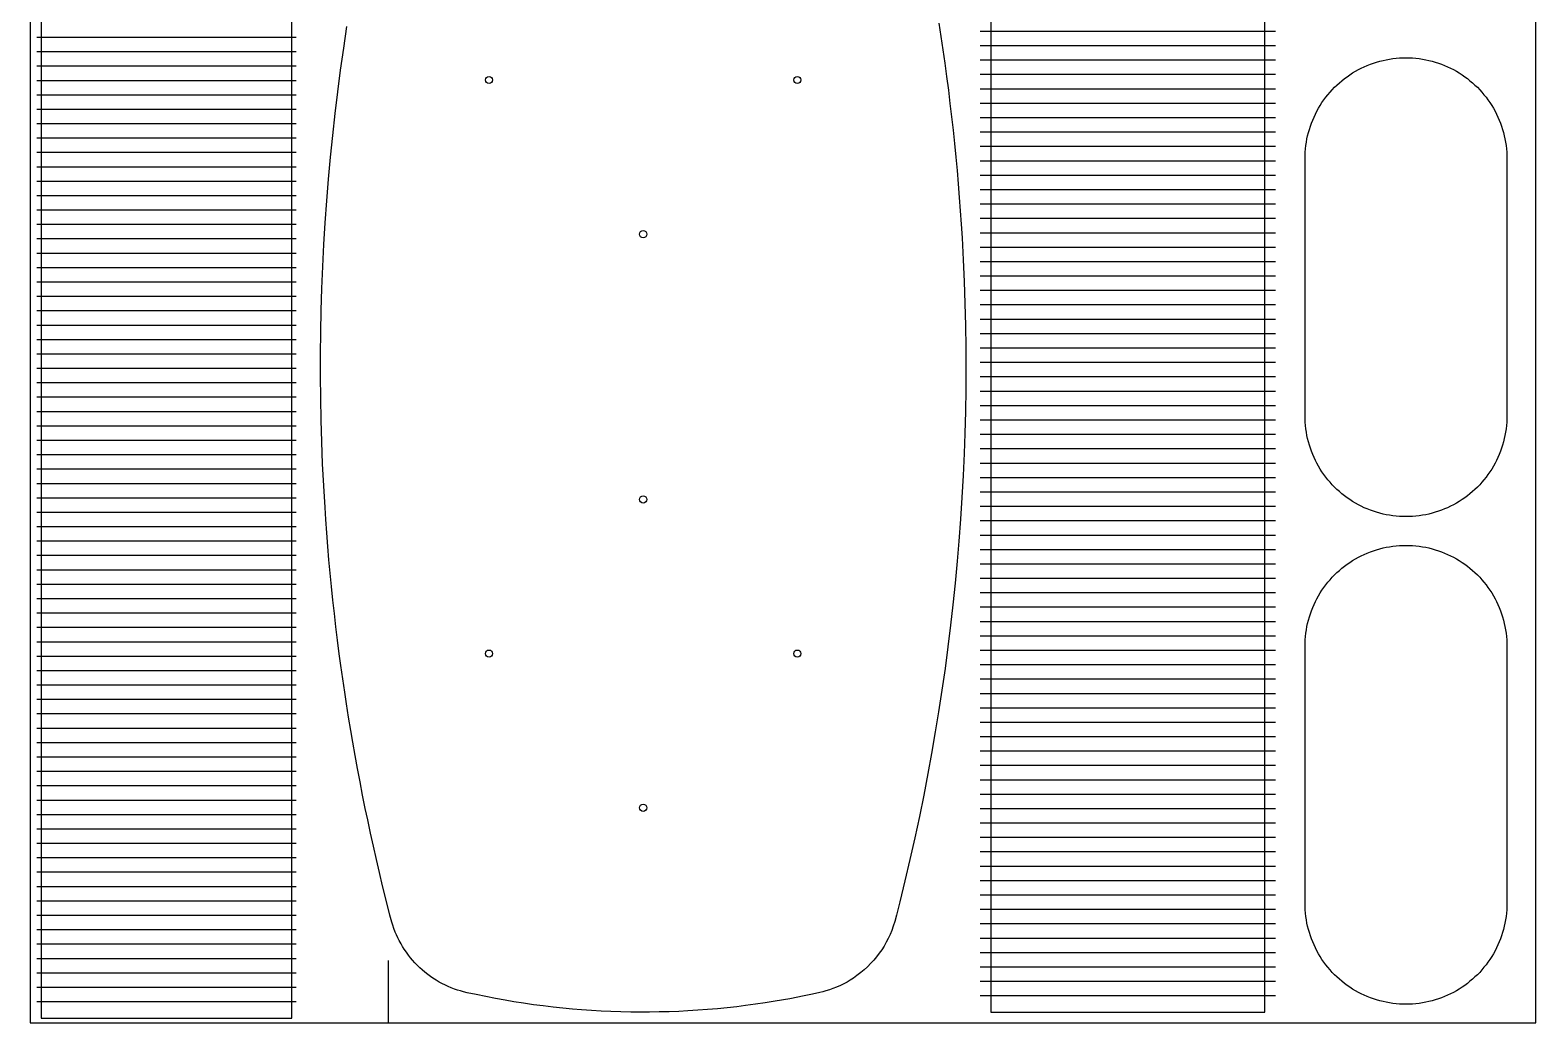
# Model space of a CAD drawing. Header units: millimetres. Extents: x 0 to 2100, y 0 to 2800.
# Drawn here: x 0 to 2100, y 0 to 1385 of the extents above; entities that cross this region are included whole.
import ezdxf

# ---------------------------------------------------------------- set-up
doc = ezdxf.new("R2010")
doc.units = ezdxf.units.MM
for name, color, linetype in [('DANISH_V91_Z4', 1, 'Continuous'), ('DELIK_D10x14', 6, 'Continuous'), ('HEDIYELIK_02', 30, 'Continuous'), ('KIRIM_Z1.5', 4, 'Continuous'), ('PLAKA', 8, 'Continuous'), ('TARAMA_OLUK_Z1.3', 3, 'Continuous'), ('TARAMA_PANEL', 5, 'Continuous')]:
    doc.layers.add(name, color=color, linetype=linetype)

msp = doc.modelspace()

# ---------------------------------------------------------------- linework, layer by layer
at = {"layer": 'DANISH_V91_Z4'}
msp.add_lwpolyline([(1267.3, 1394.2), (1270.2, 1375.6), (1273, 1357), (1275.6, 1338.4), (1278.2, 1319.7), (1280.6, 1301), (1282.9, 1282.4), (1285.1, 1263.7), (1287.2, 1245), (1289.1, 1226.2), (1291, 1207.5), (1292.7, 1188.8), (1294.4, 1170), (1295.9, 1151.3), (1297.3, 1132.5), (1298.5, 1113.7), (1299.7, 1094.9), (1301.3, 1064.4), (1302.7, 1033.8), (1303.7, 1003.3), (1304.4, 972.7), (1304.9, 942.1), (1305, 911.5), (1304.8, 883.3), (1304.3, 852.7), (1303.6, 822.1), (1302.6, 793.9), (1301.2, 763.4), (1299.6, 732.8), (1297.6, 702.3), (1295.3, 671.8), (1292.9, 643.7), (1290.1, 613.2), (1286.9, 582.8), (1283.7, 554.7), (1280, 524.4), (1276, 494.1), (1271.6, 463.8), (1267, 433.6), (1262.4, 405.7), (1257.2, 375.6), (1252.1, 347.8), (1246.3, 317.8), (1240.2, 287.8), (1233.8, 257.9), (1227.1, 228), (1220.1, 198.3), (1212.8, 168.6), (1208.1, 150.3), (1205.8, 141.3), (1203.7, 134.7), (1201.6, 129), (1199.3, 123.4), (1196.7, 117.9), (1194, 112.5), (1190.9, 107.2), (1187.7, 102.1), (1184.2, 97.1), (1180.6, 92.3), (1176.7, 87.6), (1172.6, 83.1), (1167.8, 78.2), (1163.3, 74.1), (1158.7, 70.2), (1153.2, 65.9), (1148.2, 62.5), (1143.8, 59.7), (1139.3, 57), (1134.8, 54.5), (1130.1, 52.2), (1124.6, 49.8), (1119.7, 47.8), (1114.8, 46.1), (1109.9, 44.5), (1105.7, 43.4), (1101.5, 42.3), (1091.2, 40.1), (1079.4, 37.6), (1059.3, 33.7), (1038.9, 30.1), (1025.3, 28), (1011.6, 25.9), (997.9, 24.1), (985.7, 22.6), (972, 21.1), (958.5, 19.8), (944.7, 18.6), (931, 17.6), (917.2, 16.7), (904.9, 16.1), (891.1, 15.6), (877.3, 15.2), (863.7, 15), (849.9, 15), (837.6, 15.1), (823.8, 15.4), (810, 15.9), (796.2, 16.5), (782.7, 17.3), (768.9, 18.3), (756.6, 19.3), (742.9, 20.6), (729.4, 22), (715.7, 23.6), (702, 25.4), (688.3, 27.4), (674.7, 29.5), (662.5, 31.6), (648.9, 34), (635.6, 36.6), (622.1, 39.4), (609.3, 42.1), (604.2, 43.4), (600.1, 44.5), (595.9, 45.8), (591.8, 47.2), (587, 49.1), (583, 50.8), (579.1, 52.6), (574.4, 54.9), (570.6, 57), (566.1, 59.7), (561.8, 62.5), (558.2, 64.9), (554.7, 67.5), (550.6, 70.7), (546.6, 74.1), (543.4, 77), (540.3, 80), (536.7, 83.7), (533.2, 87.6), (530.5, 90.9), (527.8, 94.3), (524.7, 98.5), (521.8, 102.8), (519.5, 106.5), (517.3, 110.2), (514.8, 114.8), (512.8, 118.6), (511, 122.6), (509.3, 126.6), (507.4, 131.4), (505.7, 136.3), (504.4, 140.5), (501.8, 150.2), (496.1, 173), (491.6, 191.3), (487.2, 209.6), (482.9, 227.9), (478.7, 246.3), (474.7, 264.7), (470.8, 283.1), (467.4, 299.2), (463.7, 317.6), (460.1, 336.1), (456.6, 354.6), (453.2, 373.1), (449.9, 391.7), (447.2, 407.9), (444.1, 426.5), (441.2, 445.1), (438.7, 461.3), (436, 480), (433.4, 498.6), (431.2, 514.9), (428.8, 533.6), (426.5, 552.3), (424.3, 571), (422.3, 589.7), (420.3, 608.4), (418.5, 627.1), (416.8, 645.9), (415.2, 664.6), (413.7, 683.4), (412.4, 702.2), (411.3, 718.6), (409.5, 749.1), (408, 779.7), (406.8, 810.3), (405.9, 840.8), (405.3, 871.4), (405, 902), (405, 932.6), (405.4, 963.2), (406, 993.7), (406.9, 1024.3), (408.2, 1054.9), (409.7, 1085.4), (411.6, 1115.9), (413.7, 1146.5), (416.2, 1176.9), (418.9, 1207.4), (422, 1237.8), (425.4, 1268.2), (429.1, 1298.6), (433, 1328.9), (437.3, 1359.2), (441.9, 1389.5)], dxfattribs=at)
at = {"layer": 'DELIK_D10x14'}
for centre in [(640, 1315), (1070, 1315), (855, 1100), (855, 730), (640, 515), (1070, 515), (855, 300)]:
    msp.add_circle(centre, 5, dxfattribs=at)
at = {"layer": 'HEDIYELIK_02'}
for points in [[(1778, 1205.2), (1778.1, 1209.8), (1778.3, 1214.4), (1778.7, 1219), (1779.2, 1223.6), (1779.9, 1228.1), (1780.7, 1232.7), (1781.7, 1237.2), (1782.8, 1241.6), (1784.1, 1246.1), (1785.5, 1250.5), (1787, 1254.8), (1788.7, 1259.1), (1790.6, 1263.3), (1792.5, 1267.5), (1794.6, 1271.6), (1796.9, 1275.6), (1799.2, 1279.6), (1801.7, 1283.4), (1804.4, 1287.2), (1807.1, 1290.9), (1810, 1294.5), (1812.9, 1298), (1816, 1301.4), (1819.2, 1304.8), (1822.6, 1308), (1826, 1311.1), (1829.5, 1314), (1833.1, 1316.9), (1836.8, 1319.6), (1840.6, 1322.3), (1844.4, 1324.8), (1848.4, 1327.1), (1852.4, 1329.4), (1856.5, 1331.5), (1860.7, 1333.4), (1864.9, 1335.3), (1869.2, 1337), (1873.5, 1338.5), (1877.9, 1339.9), (1882.4, 1341.2), (1886.8, 1342.3), (1891.3, 1343.3), (1895.9, 1344.1), (1900.4, 1344.8), (1905, 1345.3), (1909.6, 1345.7), (1914.2, 1345.9), (1918.8, 1346), (1923.4, 1345.9), (1928, 1345.7), (1932.6, 1345.3), (1937.2, 1344.8), (1941.7, 1344.1), (1946.3, 1343.3), (1950.8, 1342.3), (1955.2, 1341.2), (1959.7, 1339.9), (1964.1, 1338.5), (1968.4, 1337), (1972.7, 1335.3), (1976.9, 1333.4), (1981.1, 1331.5), (1985.2, 1329.4), (1989.2, 1327.1), (1993.2, 1324.8), (1997, 1322.3), (2000.8, 1319.6), (2004.5, 1316.9), (2008.1, 1314), (2011.6, 1311.1), (2015, 1308), (2018.4, 1304.8), (2021.6, 1301.4), (2024.7, 1298), (2027.6, 1294.5), (2030.5, 1290.9), (2033.2, 1287.2), (2035.9, 1283.4), (2038.4, 1279.6), (2040.7, 1275.6), (2043, 1271.6), (2045.1, 1267.5), (2047, 1263.3), (2048.9, 1259.1), (2050.6, 1254.8), (2052.1, 1250.5), (2053.5, 1246.1), (2054.8, 1241.6), (2055.9, 1237.2), (2056.9, 1232.7), (2057.7, 1228.1), (2058.4, 1223.6), (2058.9, 1219), (2059.3, 1214.4), (2059.5, 1209.8), (2059.6, 1205.2), (2059.6, 846.8), (2059.5, 842.2), (2059.3, 837.6), (2058.9, 833), (2058.4, 828.4), (2057.7, 823.9), (2056.9, 819.3), (2055.9, 814.8), (2054.8, 810.4), (2053.5, 805.9), (2052.1, 801.5), (2050.6, 797.2), (2048.9, 792.9), (2047, 788.7), (2045.1, 784.5), (2043, 780.4), (2040.7, 776.4), (2038.4, 772.4), (2035.9, 768.6), (2033.2, 764.8), (2030.5, 761.1), (2027.6, 757.5), (2024.7, 754), (2021.6, 750.5), (2018.4, 747.2), (2015, 744), (2011.6, 740.9), (2008.1, 738), (2004.5, 735.1), (2000.8, 732.3), (1997, 729.7), (1993.2, 727.2), (1989.2, 724.9), (1985.2, 722.6), (1981.1, 720.5), (1976.9, 718.5), (1972.7, 716.7), (1968.4, 715), (1964.1, 713.5), (1959.7, 712.1), (1955.2, 710.8), (1950.8, 709.7), (1946.3, 708.7), (1941.7, 707.9), (1937.2, 707.2), (1932.6, 706.7), (1928, 706.3), (1923.4, 706.1), (1918.8, 706), (1914.2, 706.1), (1909.6, 706.3), (1905, 706.7), (1900.4, 707.2), (1895.9, 707.9), (1891.3, 708.7), (1886.8, 709.7), (1882.4, 710.8), (1877.9, 712.1), (1873.5, 713.5), (1869.2, 715), (1864.9, 716.7), (1860.7, 718.5), (1856.5, 720.5), (1852.4, 722.6), (1848.4, 724.9), (1844.4, 727.2), (1840.6, 729.7), (1836.8, 732.3), (1833.1, 735.1), (1829.5, 738), (1826, 740.9), (1822.6, 744), (1819.2, 747.2), (1816, 750.5), (1812.9, 754), (1810, 757.5), (1807.1, 761.1), (1804.4, 764.8), (1801.7, 768.6), (1799.2, 772.4), (1796.9, 776.4), (1794.6, 780.4), (1792.5, 784.5), (1790.6, 788.7), (1788.7, 792.9), (1787, 797.2), (1785.5, 801.5), (1784.1, 805.9), (1782.8, 810.4), (1781.7, 814.8), (1780.7, 819.3), (1779.9, 823.9), (1779.2, 828.4), (1778.7, 833), (1778.3, 837.6), (1778.1, 842.2), (1778, 846.8)], [(1778, 525.2), (1778.1, 529.8), (1778.3, 534.4), (1778.7, 539), (1779.2, 543.6), (1779.9, 548.1), (1780.7, 552.7), (1781.7, 557.2), (1782.8, 561.6), (1784.1, 566.1), (1785.5, 570.5), (1787, 574.8), (1788.7, 579.1), (1790.6, 583.3), (1792.5, 587.5), (1794.6, 591.6), (1796.9, 595.6), (1799.2, 599.6), (1801.7, 603.4), (1804.4, 607.2), (1807.1, 610.9), (1810, 614.5), (1812.9, 618), (1816, 621.4), (1819.2, 624.8), (1822.6, 628), (1826, 631.1), (1829.5, 634), (1833.1, 636.9), (1836.8, 639.6), (1840.6, 642.3), (1844.4, 644.8), (1848.4, 647.1), (1852.4, 649.4), (1856.5, 651.5), (1860.7, 653.4), (1864.9, 655.3), (1869.2, 657), (1873.5, 658.5), (1877.9, 659.9), (1882.4, 661.2), (1886.8, 662.3), (1891.3, 663.3), (1895.9, 664.1), (1900.4, 664.8), (1905, 665.3), (1909.6, 665.7), (1914.2, 665.9), (1918.8, 666), (1923.4, 665.9), (1928, 665.7), (1932.6, 665.3), (1937.2, 664.8), (1941.7, 664.1), (1946.3, 663.3), (1950.8, 662.3), (1955.2, 661.2), (1959.7, 659.9), (1964.1, 658.5), (1968.4, 657), (1972.7, 655.3), (1976.9, 653.4), (1981.1, 651.5), (1985.2, 649.4), (1989.2, 647.1), (1993.2, 644.8), (1997, 642.3), (2000.8, 639.6), (2004.5, 636.9), (2008.1, 634), (2011.6, 631.1), (2015, 628), (2018.4, 624.8), (2021.6, 621.4), (2024.7, 618), (2027.6, 614.5), (2030.5, 610.9), (2033.2, 607.2), (2035.9, 603.4), (2038.4, 599.6), (2040.7, 595.6), (2043, 591.6), (2045.1, 587.5), (2047, 583.3), (2048.9, 579.1), (2050.6, 574.8), (2052.1, 570.5), (2053.5, 566.1), (2054.8, 561.6), (2055.9, 557.2), (2056.9, 552.7), (2057.7, 548.1), (2058.4, 543.6), (2058.9, 539), (2059.3, 534.4), (2059.5, 529.8), (2059.6, 525.2), (2059.6, 166.8), (2059.5, 162.2), (2059.3, 157.6), (2058.9, 153), (2058.4, 148.4), (2057.7, 143.9), (2056.9, 139.3), (2055.9, 134.8), (2054.8, 130.4), (2053.5, 125.9), (2052.1, 121.5), (2050.6, 117.2), (2048.9, 112.9), (2047, 108.7), (2045.1, 104.5), (2043, 100.4), (2040.7, 96.4), (2038.4, 92.4), (2035.9, 88.6), (2033.2, 84.8), (2030.5, 81.1), (2027.6, 77.5), (2024.7, 74), (2021.6, 70.5), (2018.4, 67.2), (2015, 64), (2011.6, 60.9), (2008.1, 58), (2004.5, 55.1), (2000.8, 52.3), (1997, 49.7), (1993.2, 47.2), (1989.2, 44.9), (1985.2, 42.6), (1981.1, 40.5), (1976.9, 38.5), (1972.7, 36.7), (1968.4, 35), (1964.1, 33.5), (1959.7, 32.1), (1955.2, 30.8), (1950.8, 29.7), (1946.3, 28.7), (1941.7, 27.9), (1937.2, 27.2), (1932.6, 26.7), (1928, 26.3), (1923.4, 26.1), (1918.8, 26), (1914.2, 26.1), (1909.6, 26.3), (1905, 26.7), (1900.4, 27.2), (1895.9, 27.9), (1891.3, 28.7), (1886.8, 29.7), (1882.4, 30.8), (1877.9, 32.1), (1873.5, 33.5), (1869.2, 35), (1864.9, 36.7), (1860.7, 38.5), (1856.5, 40.5), (1852.4, 42.6), (1848.4, 44.9), (1844.4, 47.2), (1840.6, 49.7), (1836.8, 52.3), (1833.1, 55.1), (1829.5, 58), (1826, 60.9), (1822.6, 64), (1819.2, 67.2), (1816, 70.5), (1812.9, 74), (1810, 77.5), (1807.1, 81.1), (1804.4, 84.8), (1801.7, 88.6), (1799.2, 92.4), (1796.9, 96.4), (1794.6, 100.4), (1792.5, 104.5), (1790.6, 108.7), (1788.7, 112.9), (1787, 117.2), (1785.5, 121.5), (1784.1, 125.9), (1782.8, 130.4), (1781.7, 134.8), (1780.7, 139.3), (1779.9, 143.9), (1779.2, 148.4), (1778.7, 153), (1778.3, 157.6), (1778.1, 162.2), (1778, 166.8)]]:
    msp.add_lwpolyline(points, close=True, dxfattribs=at)
at = {"layer": 'KIRIM_Z1.5'}
msp.add_lwpolyline([(500, 0), (500, 86.8)], dxfattribs=at)
at = {"layer": 'PLAKA'}
msp.add_lwpolyline([(2100, 0), (2100, 2800), (0, 2800), (0, 0)], close=True, dxfattribs=at)
at = {"layer": 'TARAMA_OLUK_Z1.3'}
for p, q in [((9.2, 1374.7), (371.2, 1374.7)), ((1325, 1383.1), (1737, 1383.1)), ((9.2, 1354.6), (371.2, 1354.6)), ((1325, 1363), (1737, 1363)), ((9.2, 1334.6), (371.2, 1334.6)), ((1325, 1342.9), (1737, 1342.9)), ((9.2, 1314.5), (371.2, 1314.5)), ((1325, 1322.9), (1737, 1322.9)), ((1325, 1302.8), (1737, 1302.8)), ((9.2, 1294.4), (371.2, 1294.4)), ((1325, 1282.7), (1737, 1282.7)), ((9.2, 1274.3), (371.2, 1274.3)), ((1325, 1262.6), (1737, 1262.6)), ((9.2, 1254.3), (371.2, 1254.3)), ((1325, 1242.6), (1737, 1242.6)), ((9.2, 1234.2), (371.2, 1234.2)), ((1325, 1222.5), (1737, 1222.5)), ((9.2, 1214.1), (371.2, 1214.1)), ((1325, 1202.4), (1737, 1202.4)), ((9.2, 1194), (371.2, 1194)), ((1325, 1182.3), (1737, 1182.3)), ((9.2, 1174), (371.2, 1174)), ((1325, 1162.3), (1737, 1162.3)), ((9.2, 1153.9), (371.2, 1153.9)), ((1325, 1142.2), (1737, 1142.2)), ((9.2, 1133.8), (371.2, 1133.8)), ((9.2, 1113.8), (371.2, 1113.8)), ((1325, 1122.1), (1737, 1122.1)), ((9.2, 1093.7), (371.2, 1093.7)), ((1325, 1102), (1737, 1102)), ((9.2, 1073.6), (371.2, 1073.6)), ((1325, 1082), (1737, 1082)), ((9.2, 1053.5), (371.2, 1053.5)), ((1325, 1061.9), (1737, 1061.9)), ((9.2, 1033.5), (371.2, 1033.5)), ((1325, 1041.8), (1737, 1041.8)), ((9.2, 1013.4), (371.2, 1013.4)), ((1325, 1021.7), (1737, 1021.7)), ((9.2, 993.3), (371.2, 993.3)), ((1325, 1001.7), (1737, 1001.7)), ((9.2, 973.2), (371.2, 973.2)), ((1325, 981.6), (1737, 981.6)), ((9.2, 953.2), (371.2, 953.2)), ((1325, 961.5), (1737, 961.5)), ((9.2, 933.1), (371.2, 933.1)), ((1325, 941.4), (1737, 941.4)), ((9.2, 913), (371.2, 913)), ((1325, 921.3), (1737, 921.3)), ((9.2, 893), (371.2, 893)), ((1325, 901.3), (1737, 901.3)), ((9.2, 872.9), (371.2, 872.9)), ((1325, 881.2), (1737, 881.2)), ((1325, 861.1), (1737, 861.1)), ((9.2, 852.8), (371.2, 852.8)), ((1325, 841), (1737, 841)), ((9.2, 832.7), (371.2, 832.7)), ((1325, 821), (1737, 821)), ((9.2, 812.7), (371.2, 812.7)), ((1325, 800.9), (1737, 800.9)), ((9.2, 792.6), (371.2, 792.6)), ((1325, 780.8), (1737, 780.8)), ((9.2, 772.5), (371.2, 772.5)), ((1325, 760.7), (1737, 760.7)), ((9.2, 752.4), (371.2, 752.4)), ((1325, 740.7), (1737, 740.7)), ((9.2, 732.4), (371.2, 732.4)), ((1325, 720.6), (1737, 720.6)), ((9.2, 712.3), (371.2, 712.3)), ((1325, 700.5), (1737, 700.5)), ((9.2, 692.2), (371.2, 692.2)), ((9.2, 672.1), (371.2, 672.1)), ((1325, 680.4), (1737, 680.4)), ((9.2, 652.1), (371.2, 652.1)), ((1325, 660.4), (1737, 660.4)), ((9.2, 632), (371.2, 632)), ((1325, 640.3), (1737, 640.3)), ((9.2, 611.9), (371.2, 611.9)), ((1325, 620.2), (1737, 620.2)), ((9.2, 591.9), (371.2, 591.9)), ((1325, 600.1), (1737, 600.1)), ((9.2, 571.8), (371.2, 571.8)), ((1325, 580.1), (1737, 580.1)), ((9.2, 551.7), (371.2, 551.7)), ((1325, 560), (1737, 560)), ((9.2, 531.6), (371.2, 531.6)), ((1325, 539.9), (1737, 539.9)), ((9.2, 511.6), (371.2, 511.6)), ((1325, 519.8), (1737, 519.8)), ((9.2, 491.5), (371.2, 491.5)), ((1325, 499.8), (1737, 499.8)), ((9.2, 471.4), (371.2, 471.4)), ((1325, 479.7), (1737, 479.7)), ((9.2, 451.3), (371.2, 451.3)), ((1325, 459.6), (1737, 459.6)), ((9.2, 431.3), (371.2, 431.3)), ((1325, 439.5), (1737, 439.5)), ((9.2, 411.2), (371.2, 411.2)), ((1325, 419.4), (1737, 419.4)), ((1325, 399.4), (1737, 399.4)), ((9.2, 391.1), (371.2, 391.1)), ((1325, 379.3), (1737, 379.3)), ((9.2, 371), (371.2, 371)), ((1325, 359.2), (1737, 359.2)), ((9.2, 351), (371.2, 351)), ((1325, 339.1), (1737, 339.1)), ((9.2, 330.9), (371.2, 330.9)), ((1325, 319.1), (1737, 319.1)), ((9.2, 310.8), (371.2, 310.8)), ((1325, 299), (1737, 299)), ((9.2, 290.8), (371.2, 290.8)), ((1325, 278.9), (1737, 278.9)), ((9.2, 270.7), (371.2, 270.7)), ((1325, 258.8), (1737, 258.8)), ((9.2, 250.6), (371.2, 250.6)), ((1325, 238.8), (1737, 238.8)), ((9.2, 230.5), (371.2, 230.5)), ((9.2, 210.5), (371.2, 210.5)), ((1325, 218.7), (1737, 218.7)), ((9.2, 190.4), (371.2, 190.4)), ((1325, 198.6), (1737, 198.6)), ((9.2, 170.3), (371.2, 170.3)), ((1325, 178.5), (1737, 178.5)), ((9.2, 150.2), (371.2, 150.2)), ((1325, 158.5), (1737, 158.5)), ((9.2, 130.2), (371.2, 130.2)), ((1325, 138.4), (1737, 138.4)), ((9.2, 110.1), (371.2, 110.1)), ((1325, 118.3), (1737, 118.3)), ((9.2, 90), (371.2, 90)), ((1325, 98.2), (1737, 98.2)), ((9.2, 70), (371.2, 70)), ((1325, 78.2), (1737, 78.2)), ((9.2, 49.9), (371.2, 49.9)), ((1325, 58.1), (1737, 58.1)), ((9.2, 29.8), (371.2, 29.8)), ((1325, 38), (1737, 38))]:
    msp.add_line(p, q, dxfattribs=at)
at = {"layer": 'TARAMA_PANEL'}
for points in [[(365.2, 6.8), (365.2, 2521.8), (15.2, 2521.8), (15.2, 6.8)], [(1722, 15), (1722, 1908), (1340, 1908), (1340, 15)]]:
    msp.add_lwpolyline(points, close=True, dxfattribs=at)

doc.saveas('drawing.dxf')
